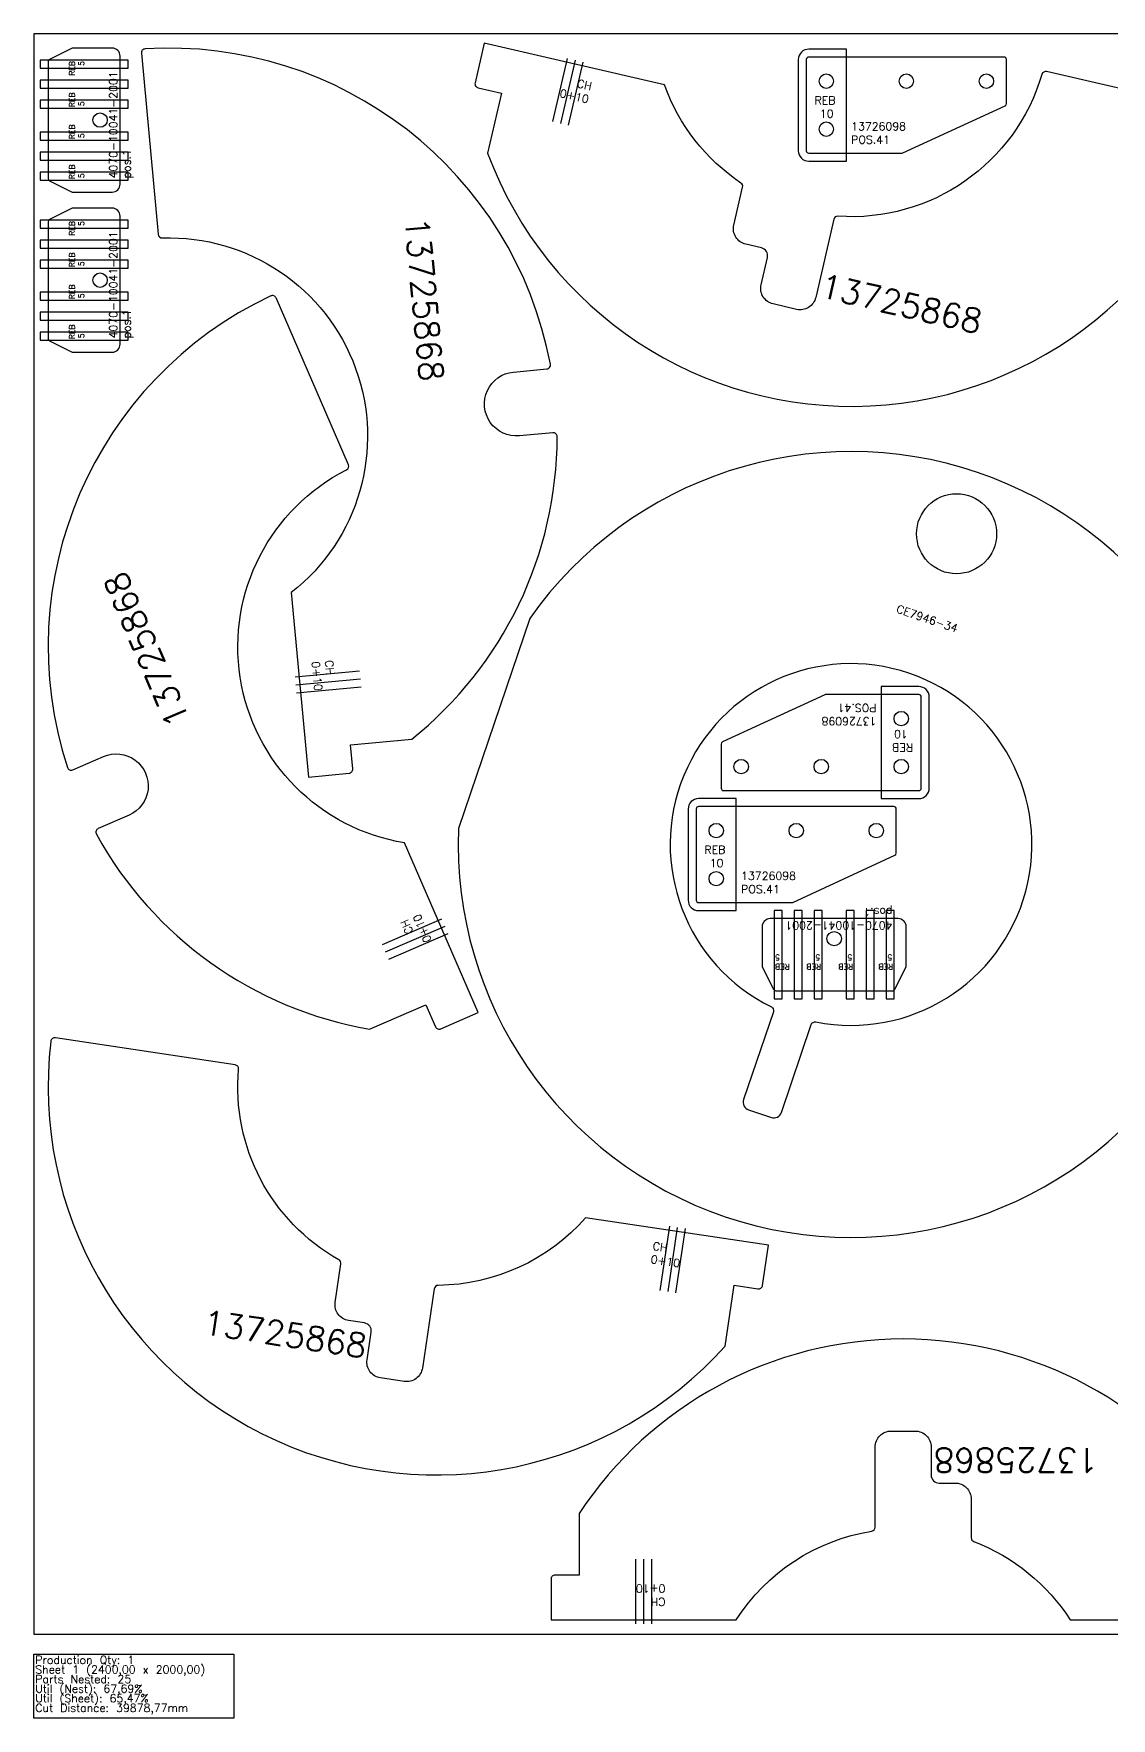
# Model space of a CAD drawing. Header units: millimetres. Extents: x 0 to 2400, y -105 to 2000.
# Drawn here: x 0 to 1346, y -105 to 2000 of the extents above; entities that cross this region are included whole.
import ezdxf

# ---------------------------------------------------------------- set-up
doc = ezdxf.new("R2010")
doc.units = ezdxf.units.MM
for name, color, linetype in [('13725868', 7, 'Continuous'), ('13726098v0', 7, 'Continuous'), ('4070-10041-2001', 7, 'Continuous'), ('CE7946-34', 7, 'Continuous'), ('Chanfro', 7, 'Continuous'), ('Rebaixo', 6, 'Continuous'), ('sheet', 24, 'Continuous'), ('Stats', 7, 'Continuous'), ('Texto', 7, 'Continuous')]:
    doc.layers.add(name, color=color, linetype=linetype)
doc.styles.get("Standard").update_dxf_attribs({"font": 'txt.shx'})

msp = doc.modelspace()

# ---------------------------------------------------------------- linework, layer by layer
at = {"layer": '13725868', "color": 7}
for points in [[(343.3, 1071.2), (394.1, 1076, 0.414214), (398.6, 1081.4), (395.8, 1111.3), (472.3, 1118.4, 0.227386), (654.1, 1496.4, 0.441988), (648.6, 1501.4), (606.9, 1497.5, -1.000002), (599.5, 1577.2), (641.2, 1581.1, 0.441988), (645.6, 1587, 0.378017), (139.2, 1981, 0.423398), (134.5, 1975.5), (155.6, 1749.3, 0.396943), (160.8, 1744.8, -0.725846), (321.9, 1301.6)], [(977.1, 1670.5, -0.414214), (953.1, 1655.5), (923.8, 1662.3, -0.414214), (908.9, 1686.3), (916.8, 1720.4, 0.414214), (909.3, 1732.4), (889.8, 1736.9, -0.414214), (874.8, 1760.9), (885.8, 1808.2, 0.311282), (883.7, 1813.4, -0.160425), (788.4, 1935.9), (563, 1988), (551.5, 1938.4, 0.414214), (555.3, 1932.4), (584.5, 1925.6), (567.2, 1850.7, 0.732093), (1490.8, 1895.3, 0.423398), (1487.1, 1901.4), (1265.7, 1952.7, 0.396943), (1259.8, 1949.2, -0.351686), (1004.9, 1771.9, 0.36844), (999.7, 1768.1)], [(555.5, 776.8), (463.3, 989, -0.725846), (391, 1455, 0.396943), (393.3, 1461.4), (302.8, 1669.8, 0.423398), (296.1, 1672.3, 0.378017), (42.1, 1083.1, 0.441988), (48.8, 1080.1), (87.2, 1096.7, -1.000002), (119.1, 1023.4), (80.7, 1006.7, 0.441988), (78.3, 999.7, 0.227386), (419.7, 756), (490.1, 786.6), (502.1, 759.1, 0.414214), (508.7, 756.5)], [(918.3, 486.2), (689.5, 520.5, -0.213458), (505.5, 436, 0.36844), (500.6, 431.7), (485.7, 332.7, -0.414214), (463, 315.9), (433.3, 320.3, -0.414214), (416.5, 343.1), (421.7, 377.7, 0.414214), (413.3, 389), (393.5, 392, -0.414214), (376.7, 414.7), (383.9, 462.8, 0.311282), (381.4, 467.9, -0.295088), (256, 706.2, 0.396943), (251.8, 711.5), (27.1, 745.2, 0.423398), (21.4, 740.9, 0.732093), (864, 360.1), (875.4, 436.1), (905, 431.6, 0.414214), (910.7, 435.8)], [(681.4, 74), (651.4, 74, 0.414214), (646.4, 69), (646.4, 18), (877.7, 18, -0.213458), (1047.2, 128.9, 0.36844), (1051.4, 133.8), (1051.4, 234, -0.414214), (1071.4, 254), (1101.4, 254, -0.414214), (1121.4, 234), (1121.4, 199, 0.414214), (1131.4, 189), (1151.4, 189, -0.414214), (1171.4, 169), (1171.4, 120.5, 0.311282), (1174.6, 115.8, -0.160425), (1295.1, 18), (1526.4, 18), (1526.4, 69, 0.414214), (1521.4, 74), (1491.4, 74), (1491.4, 150.8, 0.538683), (681.4, 150.8)]]:
    msp.add_lwpolyline(points, format="xyb", close=True, dxfattribs=at)
at = {"layer": '13726098v0', "color": 6}
for points in [[(1212.4, 1970.7), (968.4, 1970.7, 0.414214), (965.4, 1967.7), (965.4, 1853.7, 0.414214), (968.4, 1850.7), (1084.7, 1850.7, 0.108525), (1086, 1851), (1213.7, 1909.9, 0.292538), (1215.4, 1912.6), (1215.4, 1967.7, 0.414214)], [(862, 1054.2), (1106, 1054.2, 0.414214), (1109, 1057.2), (1109, 1171.2, 0.414214), (1106, 1174.2), (989.7, 1174.2, 0.108525), (988.5, 1174), (860.8, 1115.1, 0.292538), (859, 1112.3), (859, 1057.2, 0.414214)], [(1074.8, 1034.2), (830.8, 1034.2, 0.414214), (827.8, 1031.2), (827.8, 917.2, 0.414214), (830.8, 914.2), (947.1, 914.2, 0.108525), (948.4, 914.5), (1076.1, 973.4, 0.292538), (1077.8, 976.2), (1077.8, 1031.2, 0.414214)]]:
    msp.add_lwpolyline(points, format="xyb", close=True, dxfattribs=at)
for centre in [(990.4, 1940.7), (1090.4, 1940.7), (1190.4, 1940.7), (990.4, 1880.7), (1084, 1144.2), (884, 1084.2), (984, 1084.2), (1084, 1084.2), (852.8, 1004.2), (952.8, 1004.2), (1052.8, 1004.2), (852.8, 944.2)]:
    msp.add_circle(centre, 9, dxfattribs=at)
at = {"layer": '4070-10041-2001', "color": 3}
for points in [[(108, 1812), (108, 1972, 0.414214), (98, 1982), (48, 1982), (19.7, 1967.8, 0.284079), (18, 1965.1), (18, 1818.9, 0.284079), (19.7, 1816.2), (48, 1802), (98, 1802, 0.414214)], [(108, 1612), (108, 1772, 0.414214), (98, 1782), (48, 1782), (19.7, 1767.8, 0.284079), (18, 1765.1), (18, 1618.9, 0.284079), (19.7, 1616.2), (48, 1602), (98, 1602, 0.414214)], [(1080.2, 894.2), (920.2, 894.2, 0.414214), (910.2, 884.2), (910.2, 834.2), (924.4, 805.9, 0.284079), (927.1, 804.2), (1073.4, 804.2, 0.284079), (1076, 805.9), (1090.2, 834.2), (1090.2, 884.2, 0.414214)]]:
    msp.add_lwpolyline(points, format="xyb", close=True, dxfattribs=at)
for centre in [(83, 1892), (83, 1692), (1000.2, 869.2)]:
    msp.add_circle(centre, 9, dxfattribs=at)
at = {"layer": 'CE7946-34', "color": 7}
for points in [[(619.9, 1269.4), (530.9, 1006.7, 0.747965), (1423, 704.2), (1512.1, 967, 0.747965)], [(921.7, 784, -0.376562), (924.2, 777.9), (887, 668.1, 0.414214), (893.3, 655.4), (921.7, 645.8, 0.414214), (934.4, 652), (971.6, 761.9, -0.376562), (977.3, 765.2, 15.334789)]]:
    msp.add_lwpolyline(points, format="xyb", close=True, dxfattribs=at)
msp.add_circle((1153.1, 1375.1), 50, dxfattribs=at)
at = {"layer": 'Chanfro', "color": 1}
for p, q in [((648.8, 1890.2), (667.1, 1969.1)), ((658.6, 1887.9), (676.8, 1966.8)), ((668.3, 1885.7), (686.6, 1964.6)), ((407.3, 1203.4), (326.7, 1195.9)), ((408.3, 1193.5), (327.6, 1185.9)), ((409.2, 1183.5), (328.5, 1176)), ((435.7, 861.8), (510, 894)), ((439.7, 852.6), (514, 884.9)), ((443.7, 843.4), (517.9, 875.7)), ((782.7, 429.7), (794.7, 509.8)), ((792.6, 428.2), (804.6, 508.3)), ((802.5, 426.7), (814.5, 506.9)), ((752.1, 94), (752.1, 13)), ((762.1, 94), (762.1, 13)), ((772.1, 94), (772.1, 13))]:
    msp.add_line(p, q, dxfattribs=at)
at = {"layer": 'Rebaixo', "color": 6}
for points in [[(1015.4, 1980.7), (968.4, 1980.7, 0.414214), (955.4, 1967.7), (955.4, 1853.7, 0.414214), (968.4, 1840.7), (1015.4, 1840.7)], [(1059, 1044.2), (1106, 1044.2, 0.414214), (1119, 1057.2), (1119, 1171.2, 0.414214), (1106, 1184.2), (1059, 1184.2)], [(877.8, 1044.2), (830.8, 1044.2, 0.414214), (817.8, 1031.2), (817.8, 917.2, 0.414214), (830.8, 904.2), (877.8, 904.2)]]:
    msp.add_lwpolyline(points, format="xyb", close=True, dxfattribs=at)
at = {"layer": 'Rebaixo', "color": 3}
for points in [[(118, 1967), (8, 1967), (8, 1957), (118, 1957)], [(118, 1942), (8, 1942), (8, 1932), (118, 1932)], [(118, 1917), (8, 1917), (8, 1907), (118, 1907)], [(118, 1867), (118, 1877), (8, 1877), (8, 1867)], [(118, 1852), (8, 1852), (8, 1842), (118, 1842)], [(118, 1827), (8, 1827), (8, 1817), (118, 1817)], [(118, 1767), (8, 1767), (8, 1757), (118, 1757)], [(118, 1742), (8, 1742), (8, 1732), (118, 1732)], [(118, 1717), (8, 1717), (8, 1707), (118, 1707)], [(118, 1667), (118, 1677), (8, 1677), (8, 1667)], [(118, 1652), (8, 1652), (8, 1642), (118, 1642)], [(118, 1627), (8, 1627), (8, 1617), (118, 1617)], [(925.2, 904.2), (925.2, 794.2), (935.2, 794.2), (935.2, 904.2)], [(950.2, 904.2), (950.2, 794.2), (960.2, 794.2), (960.2, 904.2)], [(975.2, 904.2), (975.2, 794.2), (985.2, 794.2), (985.2, 904.2)], [(1025.2, 904.2), (1015.2, 904.2), (1015.2, 794.2), (1025.2, 794.2)], [(1040.2, 904.2), (1040.2, 794.2), (1050.2, 794.2), (1050.2, 904.2)], [(1065.2, 904.2), (1065.2, 794.2), (1075.2, 794.2), (1075.2, 904.2)]]:
    msp.add_lwpolyline(points, close=True, dxfattribs=at)
at = {"layer": 'sheet', "color": 7}
msp.add_lwpolyline([(0, 0), (2400, 0), (2400, 2000), (0, 2000)], close=True, dxfattribs=at)
at = {"layer": 'Stats', "color": 151}
msp.add_lwpolyline([(0, -25), (250, -25), (250, -105), (0, -105), (0, -25)], close=True, dxfattribs=at)

# ---------------------------------------------------------------- texts
at = {"layer": 'Chanfro', "color": 1, "char_height": 10, "width": 54.353}
for insert, attachment_point, rotation in [((692.3, 1912.9), 9, 346.9651), ((373.9, 1217.7), 1, 275.3234), ((458.1, 890.3), 3, 113.4764), ((770.4, 463.9), 7, 351.474), ((789.3, 62.1), 7, 180)]:
    msp.add_mtext('CH 0+10', dxfattribs=dict(at, insert=insert, attachment_point=attachment_point, rotation=rotation))
at = {"layer": 'Rebaixo', "color": 3, "char_height": 7}
for s, insert, attachment_point, rotation in [('REB\\P5', (44.4, 1965.8), 3, 90), ('REB\\P{\\W0.167029; }5', (44.4, 1908.2), 1, 90), ('REB\\P{\\W0.167029; }5', (44.4, 1868.2), 1, 90), ('REB\\P{\\W0.167029; }5', (44.4, 1818.2), 1, 90), ('REB\\P5', (44.4, 1765.8), 3, 90), ('REB\\P{\\W0.167029; }5', (44.4, 1708.2), 1, 90), ('REB\\P{\\W0.167029; }5', (44.4, 1668.2), 1, 90), ('REB\\P{\\W0.167029; }5', (44.4, 1618.2), 1, 90), ('REB\\P5', (926.4, 830.7), 3, 180), ('REB\\P{\\W0.167029; }5', (984, 830.7), 1, 180), ('REB\\P{\\W0.167029; }5', (1024, 830.7), 1, 180), ('REB\\P{\\W0.167029; }5', (1074, 830.7), 1, 180)]:
    msp.add_mtext_dynamic_manual_height_columns(s, width=7.005, gutter_width=12.5, heights=[0], dxfattribs=dict(at, insert=insert, attachment_point=attachment_point, rotation=rotation))
at = {"layer": 'Rebaixo', "color": 6, "char_height": 10, "attachment_point": 1}
for insert in [(975.7, 1921.7), (838.1, 985.3)]:
    msp.add_mtext_dynamic_manual_height_columns('REB\\P{\\W0.745316; }10', width=26.573, gutter_width=12.5, heights=[0], dxfattribs=dict(at, insert=insert))
at = {"layer": 'Rebaixo', "color": 6, "insert": (1098.8, 1103.2), "char_height": 10, "attachment_point": 1, "rotation": 180}
msp.add_mtext_dynamic_manual_height_columns('REB\\P{\\W0.745316; }10', width=26.573, gutter_width=12.5, heights=[0], dxfattribs=at)
at = {"layer": 'Stats', "color": 60}
for s, p in [('Sheet 1 (2400,00 x 2000,00)', (2, -49)), ('Production Qty: 1', (2, -37)), ('Parts Nested: 25', (2, -61)), ('Util (Nest): 67,69%', (2, -73)), ('Util (Sheet): 65,47%', (2, -85)), ('Cut Distance: 39878,77mm', (2, -97))]:
    msp.add_text(s, height=10, dxfattribs=at).set_placement(p)
at = {"layer": 'Texto', "color": 3}
for s, insert, char_height, width, attachment_point, rotation in [('4070-10041-2001 pos.1', (94.5, 1819.2), 10, 148.334, 1, 90), ('4070-10041-2001 pos.1', (94.5, 1619.2), 10, 148.334, 1, 90), ('13725868', (493.4, 1772), 30, 189.112, 1, 275.3234), ('13725868', (1180.8, 1624.9), 30, 189.112, 9, 346.9651), ('13725868', (86.4, 1318.6), 30, 189.112, 3, 113.4764), ('CE7946-34', (1080.3, 1286.6), 10, 412.817, 1, 341.2738), ('4070-10041-2001 pos.1', (1073, 880.7), 10, 148.334, 1, 180), ('13725868', (210.2, 375.6), 30, 189.112, 7, 351.474), ('13725868', (1330.2, 232.4), 30, 189.112, 7, 180)]:
    msp.add_mtext(s, dxfattribs=dict(at, insert=insert, char_height=char_height, width=width, attachment_point=attachment_point, rotation=rotation))
at = {"layer": 'Texto', "color": 6, "char_height": 10, "width": 114.262, "attachment_point": 1}
for insert in [(1021.4, 1889.2), (883.9, 952.7)]:
    msp.add_mtext('13726098 POS.41', dxfattribs=dict(at, insert=insert))
at = {"layer": 'Texto', "color": 6, "insert": (1053, 1135.8), "char_height": 10, "width": 114.262, "attachment_point": 1, "rotation": 180}
msp.add_mtext('13726098 POS.41', dxfattribs=at)

doc.saveas('drawing.dxf')
